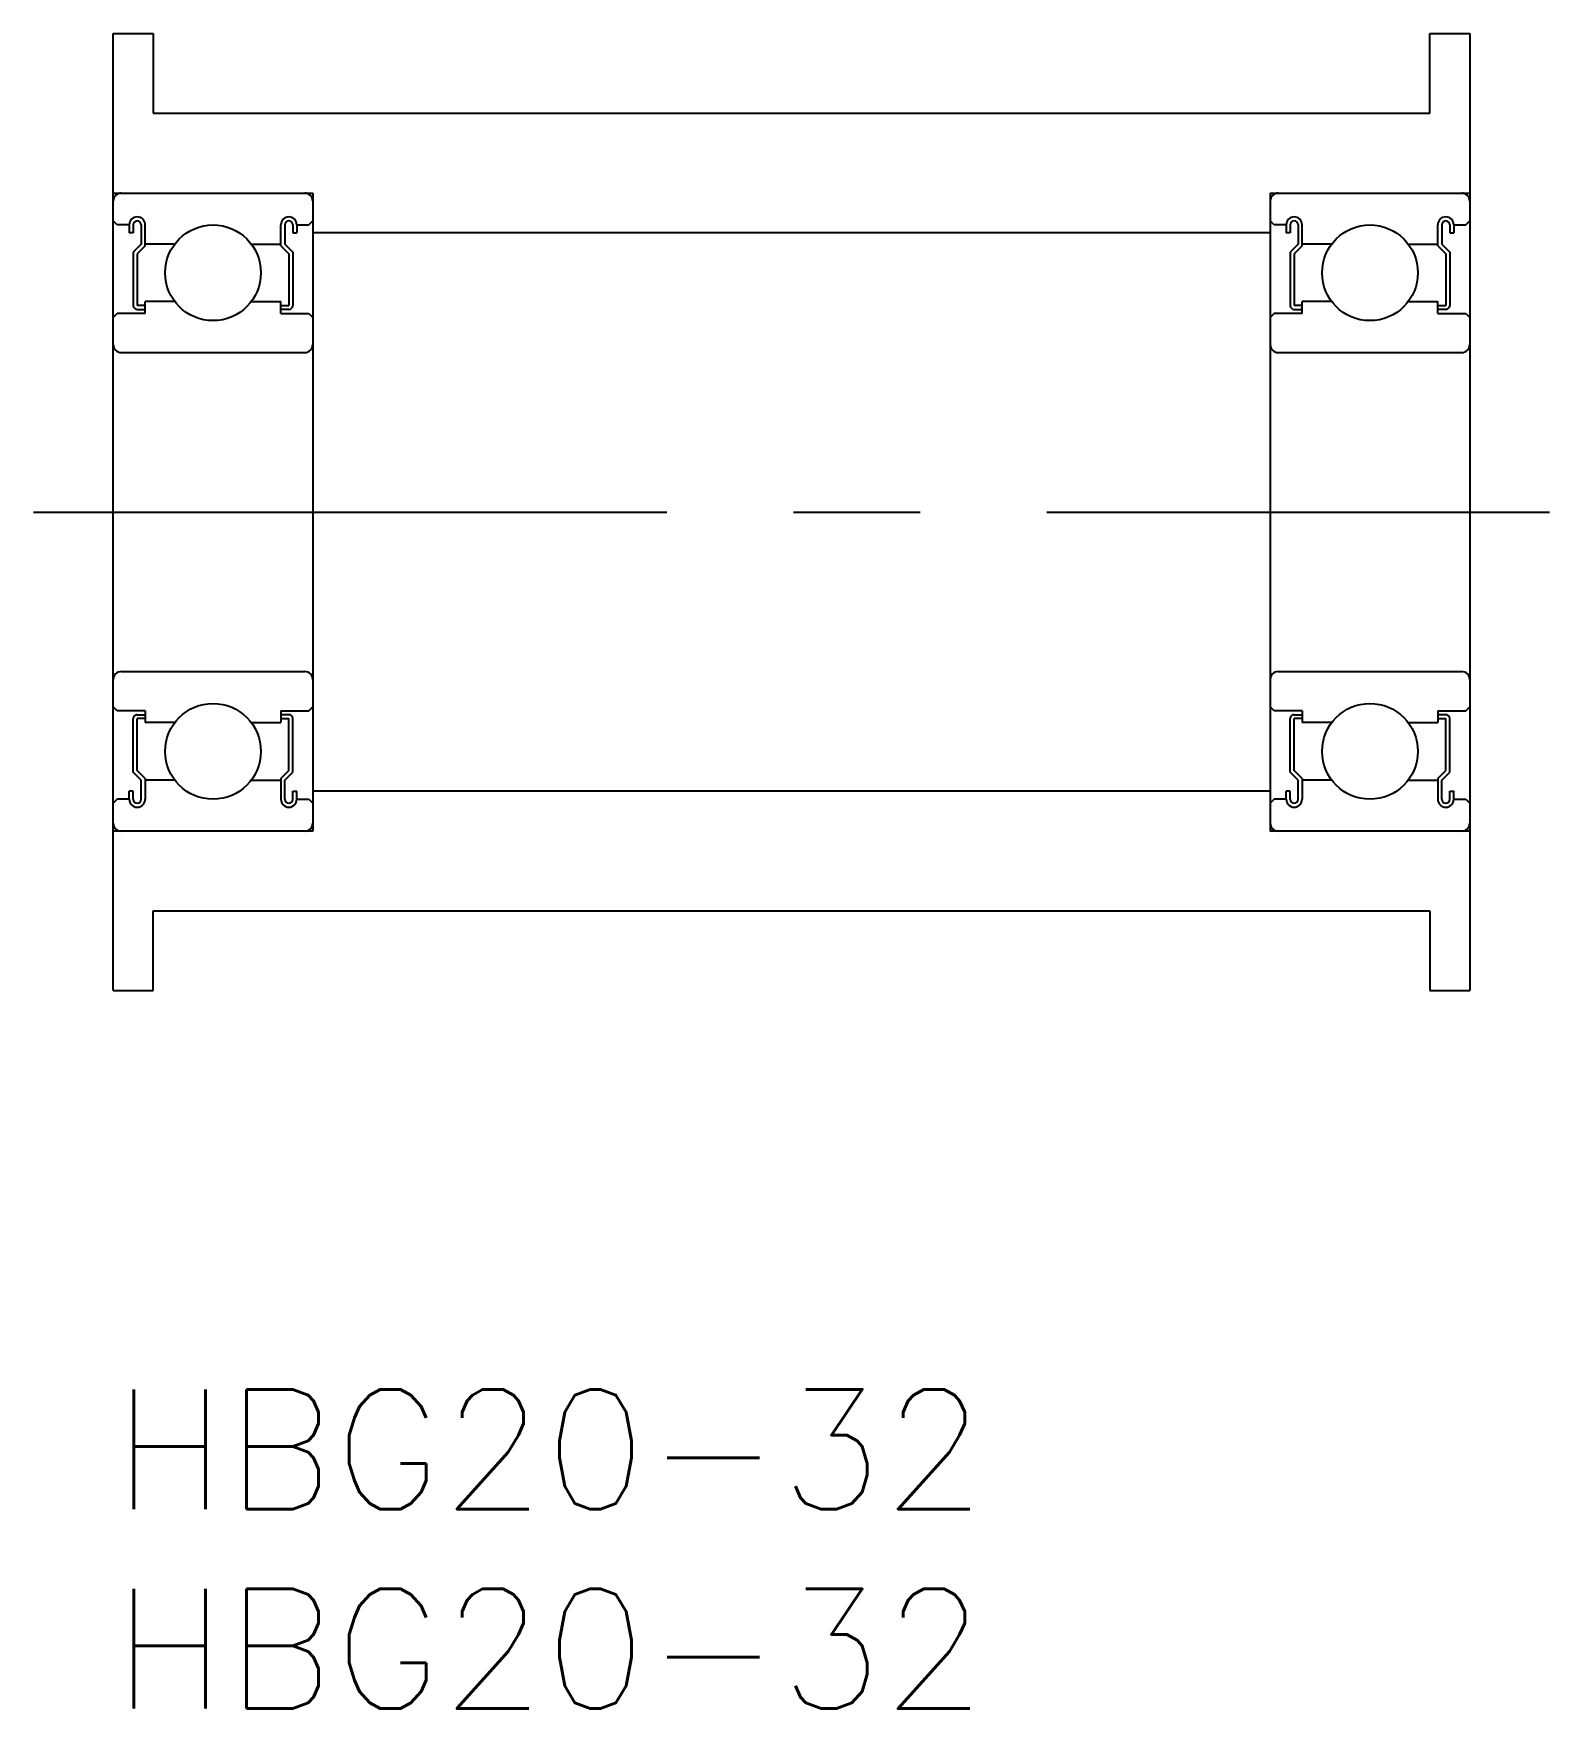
# Model space of a CAD drawing. Extents: x -2 to 36, y -8 to 34.
import ezdxf

# ---------------------------------------------------------------- set-up
doc = ezdxf.new("R2010")
doc.units = 0
doc.header["$LTSCALE"] = 0.5
doc.linetypes.add('CENTER', pattern=[50.8, 31.75, -6.35, 6.35, -6.35])
for name, color, linetype in [('MSM_CENTER', 1, 'CENTER'), ('MSM_CONTINUOUS', 7, 'CONTINUOUS'), ('MSM_PART_NUMBER', 7, 'CONTINUOUS')]:
    doc.layers.add(name, color=color, linetype=linetype)
doc.styles.get("Standard").update_dxf_attribs({"font": 'txt.shx', "height": 3, "bigfont": 'bigfont.shx'})

# ---------------------------------------------------------------- blocks, each defined once
blk = doc.blocks.new('*U2')
at = {"layer": 'MSM_PART_NUMBER'}
blk.add_text('HBG20-32', height=3, dxfattribs=at).set_placement((0, -3))
blk = doc.blocks.new('*U3')
at = {"layer": 'MSM_PART_NUMBER'}
blk.add_text('HBG20-32', height=3, dxfattribs=at).set_placement((0, -8))

msp = doc.modelspace()

# ---------------------------------------------------------------- linework, layer by layer
at = {"layer": 'MSM_CENTER'}
msp.add_line((-2, 22), (36, 22), dxfattribs=at)
at = {"layer": 'MSM_CONTINUOUS'}
for p, q in [((0, 34), (1, 34)), ((0, 10), (0, 34)), ((1, 34), (1, 32)), ((33, 32), (33, 34)), ((33, 34), (34, 34)), ((34, 34), (34, 10)), ((1, 32), (33, 32)), ((0, 30), (5, 30)), ((5, 30), (5, 14)), ((29, 30), (34, 30)), ((29, 30), (29, 14)), ((0.1, 29.2), (0, 29.3)), ((0.4, 29.2), (0.1, 29.2)), ((0.4, 29.2), (0.4, 29)), ((0.5, 29), (0.4, 29)), ((0.5, 29.2), (0.5, 29)), ((0.7, 29.2), (0.7, 28.72)), ((0.8, 28.679), (0.8, 29.2)), ((4.2, 28.679), (4.2, 29.2)), ((4.3, 29.2), (4.3, 28.72)), ((4.5, 29.2), (4.5, 29)), ((4.5, 29), (4.6, 29)), ((4.6, 29.2), (4.6, 29)), ((4.6, 29.2), (4.9, 29.2)), ((4.9, 29.2), (5, 29.3)), ((29, 29), (5, 29)), ((29.1, 29.2), (29, 29.3)), ((29.4, 29.2), (29.1, 29.2)), ((29.4, 29.2), (29.4, 29)), ((29.5, 29), (29.4, 29)), ((29.5, 29.2), (29.5, 29)), ((29.7, 29.2), (29.7, 28.72)), ((29.8, 28.679), (29.8, 29.2)), ((33.2, 28.679), (33.2, 29.2)), ((33.3, 29.2), (33.3, 28.72)), ((33.5, 29.2), (33.5, 29)), ((33.5, 29), (33.6, 29)), ((33.6, 29.2), (33.6, 29)), ((33.6, 29.2), (33.9, 29.2)), ((33.9, 29.2), (34, 29.3)), ((0.7, 28.72), (0.5, 28.52)), ((0.8, 28.679), (0.6, 28.479)), ((1.54, 28.72), (0.8, 28.72)), ((3.46, 28.72), (4.2, 28.72)), ((4.2, 28.679), (4.4, 28.479)), ((4.3, 28.72), (4.5, 28.52)), ((29.7, 28.72), (29.5, 28.52)), ((29.8, 28.679), (29.6, 28.479)), ((30.54, 28.72), (29.8, 28.72)), ((32.46, 28.72), (33.2, 28.72)), ((33.2, 28.679), (33.4, 28.479)), ((33.3, 28.72), (33.5, 28.52)), ((0.5, 28.52), (0.5, 27.18)), ((0.6, 28.479), (0.6, 27.18)), ((4.4, 28.479), (4.4, 27.18)), ((4.5, 28.52), (4.5, 27.18)), ((29.5, 28.52), (29.5, 27.18)), ((29.6, 28.479), (29.6, 27.18)), ((33.4, 28.479), (33.4, 27.18)), ((33.5, 28.52), (33.5, 27.18)), ((0.1, 26.98), (0, 26.88)), ((0.8, 26.98), (0.1, 26.98)), ((0.8, 27.18), (0.6, 27.18)), ((0.6, 27.08), (0.8, 27.08)), ((1.54, 27.28), (0.8, 27.28)), ((0.8, 26.98), (0.8, 27.28)), ((3.46, 27.28), (4.2, 27.28)), ((4.2, 26.98), (4.2, 27.28)), ((4.2, 27.18), (4.4, 27.18)), ((4.4, 27.08), (4.2, 27.08)), ((4.2, 26.98), (4.9, 26.98)), ((4.9, 26.98), (5, 26.88)), ((29.1, 26.98), (29, 26.88)), ((29.8, 26.98), (29.1, 26.98)), ((29.8, 27.18), (29.6, 27.18)), ((29.6, 27.08), (29.8, 27.08)), ((30.54, 27.28), (29.8, 27.28)), ((29.8, 26.98), (29.8, 27.28)), ((32.46, 27.28), (33.2, 27.28)), ((33.2, 26.98), (33.2, 27.28)), ((33.2, 27.18), (33.4, 27.18)), ((33.4, 27.08), (33.2, 27.08)), ((33.2, 26.98), (33.9, 26.98)), ((33.9, 26.98), (34, 26.88)), ((0.2, 26), (4.8, 26)), ((29.2, 26), (33.8, 26)), ((0.2, 18), (4.8, 18)), ((29.2, 18), (33.8, 18)), ((0.1, 17.02), (0, 17.12)), ((0.8, 17.02), (0.1, 17.02)), ((0.5, 15.48), (0.5, 16.82)), ((0.6, 16.92), (0.8, 16.92)), ((0.6, 15.521), (0.6, 16.82)), ((0.8, 16.82), (0.6, 16.82)), ((0.8, 17.02), (0.8, 16.72)), ((4.2, 17.02), (4.9, 17.02)), ((4.2, 17.02), (4.2, 16.72)), ((4.4, 16.92), (4.2, 16.92)), ((4.2, 16.82), (4.4, 16.82)), ((4.4, 15.521), (4.4, 16.82)), ((4.5, 15.48), (4.5, 16.82)), ((4.9, 17.02), (5, 17.12)), ((29.1, 17.02), (29, 17.12)), ((29.8, 17.02), (29.1, 17.02)), ((29.5, 15.48), (29.5, 16.82)), ((29.6, 16.92), (29.8, 16.92)), ((29.6, 15.521), (29.6, 16.82)), ((29.8, 16.82), (29.6, 16.82)), ((29.8, 17.02), (29.8, 16.72)), ((33.2, 17.02), (33.9, 17.02)), ((33.2, 17.02), (33.2, 16.72)), ((33.4, 16.92), (33.2, 16.92)), ((33.2, 16.82), (33.4, 16.82)), ((33.4, 15.521), (33.4, 16.82)), ((33.5, 15.48), (33.5, 16.82)), ((33.9, 17.02), (34, 17.12)), ((1.54, 16.72), (0.8, 16.72)), ((3.46, 16.72), (4.2, 16.72)), ((30.54, 16.72), (29.8, 16.72)), ((32.46, 16.72), (33.2, 16.72)), ((0.7, 15.28), (0.5, 15.48)), ((0.8, 15.321), (0.6, 15.521)), ((0.7, 14.8), (0.7, 15.28)), ((0.8, 15.321), (0.8, 14.8)), ((1.54, 15.28), (0.8, 15.28)), ((3.46, 15.28), (4.2, 15.28)), ((4.2, 15.321), (4.4, 15.521)), ((4.2, 15.321), (4.2, 14.8)), ((4.3, 15.28), (4.5, 15.48)), ((4.3, 14.8), (4.3, 15.28)), ((29.7, 15.28), (29.5, 15.48)), ((29.8, 15.321), (29.6, 15.521)), ((29.7, 14.8), (29.7, 15.28)), ((29.8, 15.321), (29.8, 14.8)), ((30.54, 15.28), (29.8, 15.28)), ((32.46, 15.28), (33.2, 15.28)), ((33.2, 15.321), (33.4, 15.521)), ((33.2, 15.321), (33.2, 14.8)), ((33.3, 15.28), (33.5, 15.48)), ((33.3, 14.8), (33.3, 15.28)), ((0.1, 14.8), (0, 14.7)), ((0.4, 14.8), (0.1, 14.8)), ((0.4, 14.8), (0.4, 15)), ((0.5, 15), (0.4, 15)), ((0.5, 14.8), (0.5, 15)), ((4.5, 14.8), (4.5, 15)), ((4.5, 15), (4.6, 15)), ((4.6, 14.8), (4.6, 15)), ((4.6, 14.8), (4.9, 14.8)), ((4.9, 14.8), (5, 14.7)), ((29, 15), (5, 15)), ((29.1, 14.8), (29, 14.7)), ((29.4, 14.8), (29.1, 14.8)), ((29.4, 14.8), (29.4, 15)), ((29.5, 15), (29.4, 15)), ((29.5, 14.8), (29.5, 15)), ((33.5, 14.8), (33.5, 15)), ((33.5, 15), (33.6, 15)), ((33.6, 14.8), (33.6, 15)), ((33.6, 14.8), (33.9, 14.8)), ((33.9, 14.8), (34, 14.7)), ((5, 14), (0, 14)), ((34, 14), (29, 14)), ((1, 12), (33, 12)), ((1, 10), (1, 12)), ((33, 12), (33, 10)), ((0, 10), (1, 10)), ((33, 10), (34, 10))]:
    msp.add_line(p, q, dxfattribs=at)
for centre in [(2.5, 28), (31.5, 28), (2.5, 16), (31.5, 16)]:
    msp.add_circle(centre, 1.2, dxfattribs=at)
for centre, radius, start, end in [((0.2, 29.8), 0.2, 90, 180), ((4.8, 29.8), 0.2, 0, 90), ((29.2, 29.8), 0.2, 90, 180), ((33.8, 29.8), 0.2, 0, 90), ((0.6, 29.2), 0.2, 0, 180), ((4.4, 29.2), 0.2, 0, 180), ((29.6, 29.2), 0.2, 0, 180), ((33.4, 29.2), 0.2, 0, 180), ((0.6, 29.2), 0.1, 0, 180), ((4.4, 29.2), 0.1, 0, 180), ((29.6, 29.2), 0.1, 0, 180), ((33.4, 29.2), 0.1, 0, 180), ((0.6, 27.18), 0.1, 180, 270), ((4.4, 27.18), 0.1, 270, 0), ((29.6, 27.18), 0.1, 180, 270), ((33.4, 27.18), 0.1, 270, 0), ((0.2, 26.2), 0.2, 180, 270), ((4.8, 26.2), 0.2, 270, 0), ((29.2, 26.2), 0.2, 180, 270), ((33.8, 26.2), 0.2, 270, 0), ((0.2, 17.8), 0.2, 90, 180), ((4.8, 17.8), 0.2, 0, 90), ((29.2, 17.8), 0.2, 90, 180), ((33.8, 17.8), 0.2, 0, 90), ((0.6, 16.82), 0.1, 90, 180), ((4.4, 16.82), 0.1, 360, 90), ((29.6, 16.82), 0.1, 90, 180), ((33.4, 16.82), 0.1, 360, 90), ((0.6, 14.8), 0.2, 180, 0), ((0.6, 14.8), 0.1, 180, 0), ((4.4, 14.8), 0.2, 180, 0), ((4.4, 14.8), 0.1, 180, 0), ((29.6, 14.8), 0.2, 180, 0), ((29.6, 14.8), 0.1, 180, 0), ((33.4, 14.8), 0.2, 180, 0), ((33.4, 14.8), 0.1, 180, 0), ((0.2, 14.2), 0.2, 180, 270), ((4.8, 14.2), 0.2, 270, 0), ((29.2, 14.2), 0.2, 180, 270), ((33.8, 14.2), 0.2, 270, 0)]:
    msp.add_arc(centre, radius, start, end, dxfattribs=at)

# ---------------------------------------------------------------- block references
for name in ['*U2', '*U3']:
    msp.add_blockref(name, (0, 0), dxfattribs=at)

doc.saveas('drawing.dxf')
